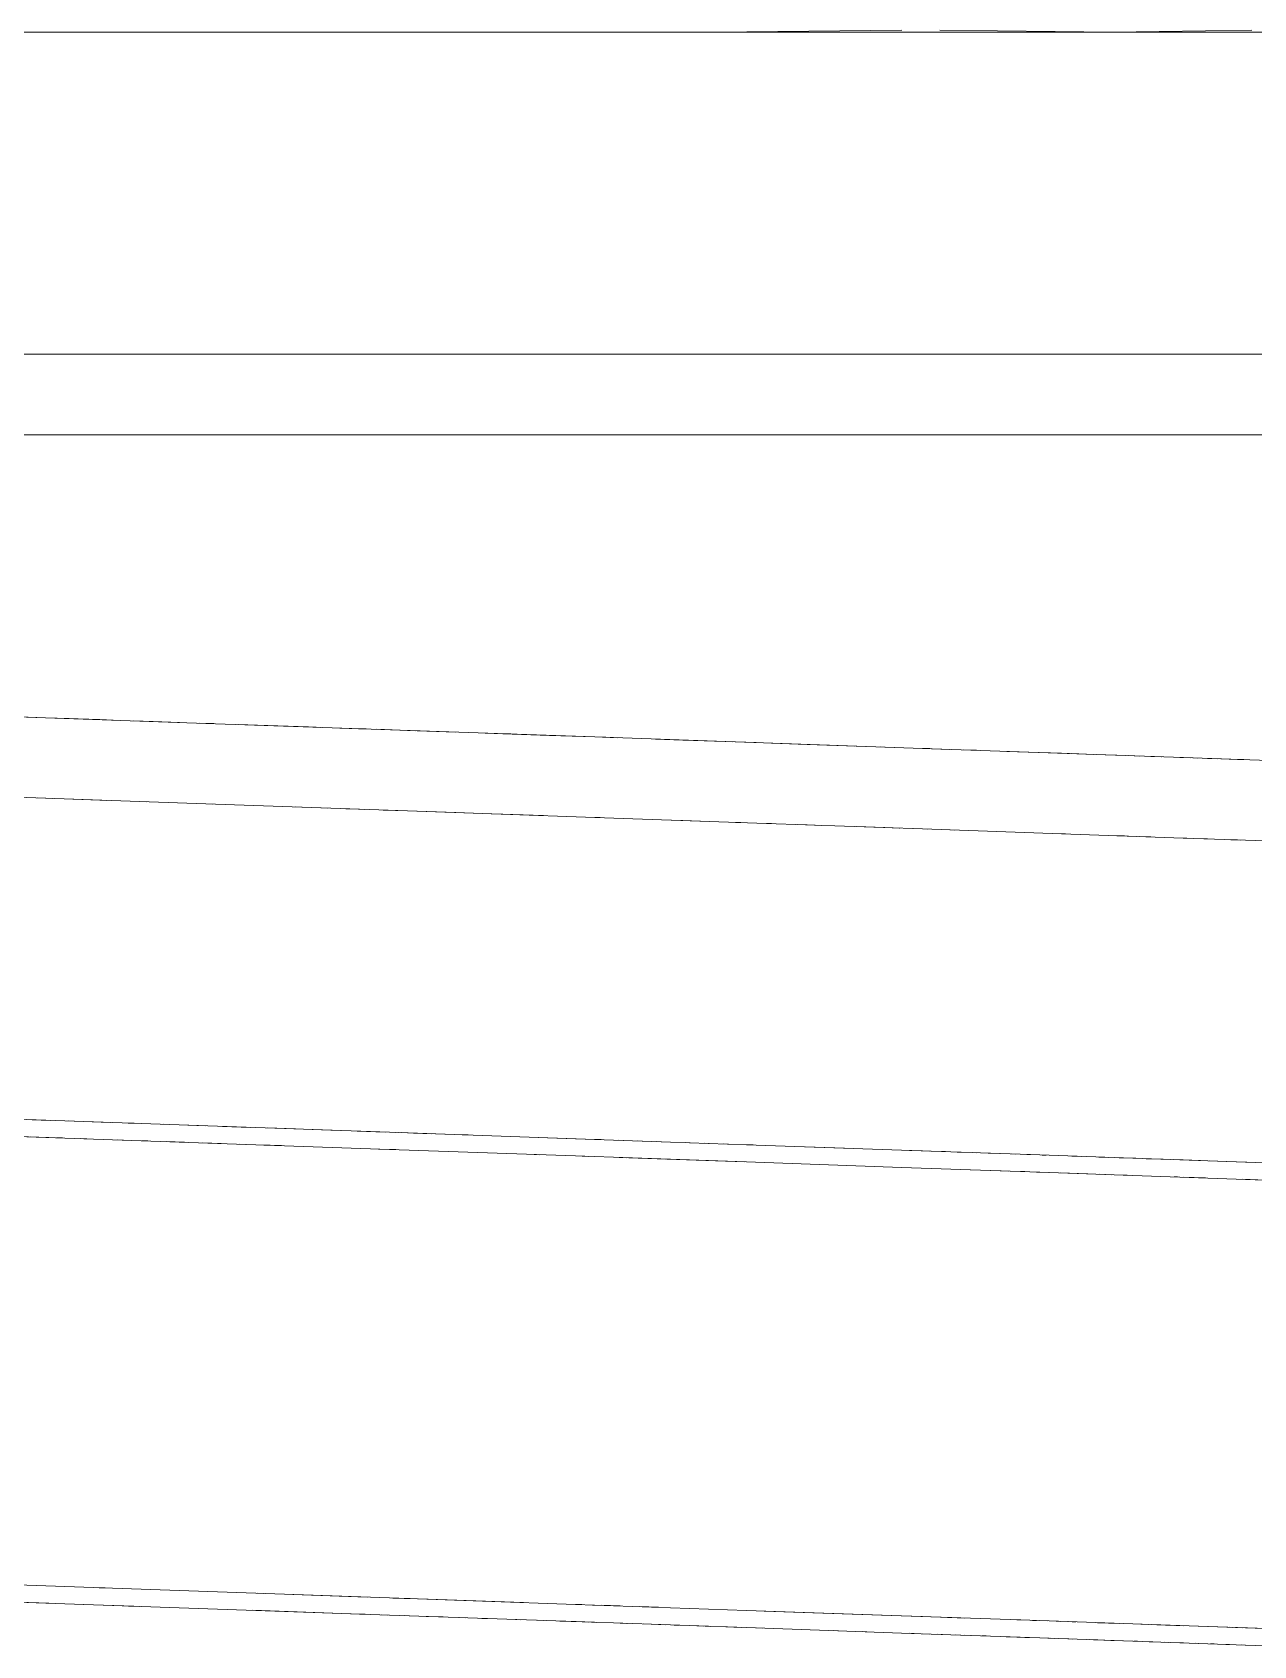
# Model space of a CAD drawing. Header units: metres. Extents: x 10 to 831, y 10 to 584.
# Drawn here: x 264.89 to 295.22, y 259.91 to 300 of the extents above; entities that cross this region are included whole.
import ezdxf

# ---------------------------------------------------------------- set-up
doc = ezdxf.new("R2010")
doc.units = ezdxf.units.M
doc.layers.add('DIM', color=1, linetype='Continuous', lineweight=13)
doc.layers.add('VIS', color=8, linetype='Continuous', lineweight=13)

msp = doc.modelspace()

# ---------------------------------------------------------------- linework, layer by layer
at = {"layer": 'DIM'}
msp.add_line((78, 292), (302, 292), dxfattribs=at)
at = {"layer": 'VIS'}
for p, q in [((254.5288, 300), (264.9532, 300)), ((264.9532, 300), (274.0956, 300)), ((269.196, 300), (265.0656, 300)), ((265.2184, 300), (269.196, 300)), ((269.196, 300), (269.0472, 300)), ((271.8792, 300), (269.196, 300)), ((269.196, 300), (272.0132, 300)), ((274.0956, 300), (281.7988, 300)), ((274.1984, 300), (276.0968, 300)), ((278.8556, 300), (277.1116, 300)), ((277.2456, 300), (278.8556, 300)), ((278.8556, 300), (278.7264, 300)), ((281.1164, 300), (278.8556, 300)), ((278.8556, 300), (281.2296, 300)), ((281.864, 300), (279.5496, 300)), ((281.7988, 300), (287.9312, 300)), ((281.864, 300), (286.4848, 300.052)), ((286.9948, 300), (281.908, 300)), ((282.0208, 300), (286.9948, 300)), ((286.9948, 300), (286.8872, 300)), ((293.4744, 300), (286.9948, 300)), ((286.9948, 300), (293.4744, 300)), ((287.4272, 300.052), (291.724, 300)), ((287.9312, 300), (292.388, 300)), ((291.724, 300), (295.1788, 300.052)), ((292.388, 300), (295.0932, 300)), ((293.4744, 300), (293.3904, 300)), ((298.1836, 300), (293.4744, 300)), ((293.4744, 300), (298.1836, 300)), ((295.0932, 300), (296, 300)), ((264.9532, 290), (254.5288, 290)), ((274.0956, 290), (264.9532, 290)), ((281.7988, 290), (274.0956, 290)), ((287.9312, 290), (281.7988, 290)), ((292.388, 290), (287.9312, 290)), ((295.0932, 290), (292.388, 290)), ((296, 290), (295.0932, 290)), ((258.1812, 283.2136), (269.196, 282.828)), ((265.216, 282.9676), (264.3612, 282.9972)), ((266.564, 282.9204), (265.216, 282.9676)), ((265.216, 282.9676), (265.8056, 282.9468)), ((266.8952, 282.9088), (266.564, 282.9204)), ((267.888, 282.874), (267.3916, 282.8912)), ((268.542, 282.8512), (267.888, 282.874)), ((269.196, 282.828), (269.0324, 282.834)), ((269.196, 282.828), (278.8556, 282.49)), ((269.196, 282.828), (269.3908, 282.8212)), ((270.48, 282.7832), (269.9984, 282.8)), ((271.744, 282.7388), (270.48, 282.7832)), ((272.0552, 282.728), (271.744, 282.7388)), ((271.744, 282.7388), (271.938, 282.732)), ((272.988, 282.6956), (272.5216, 282.7116)), ((272.988, 282.6956), (273.1812, 282.6888)), ((274.208, 282.6528), (273.4456, 282.6796)), ((275.404, 282.6108), (274.208, 282.6528)), ((274.208, 282.6528), (274.4008, 282.646)), ((274.5348, 282.6412), (274.7284, 282.6344)), ((276.576, 282.57), (276.1364, 282.5852)), ((277.728, 282.5296), (276.576, 282.57)), ((276.576, 282.57), (276.7676, 282.5632)), ((278.856, 282.49), (277.728, 282.5296)), ((278.8556, 282.49), (286.9948, 282.2052)), ((279.132, 282.4804), (278.856, 282.49)), ((278.856, 282.49), (279.426, 282.47)), ((281.04, 282.4136), (280.3648, 282.4372)), ((282.096, 282.3768), (281.04, 282.4136)), ((282.8672, 282.3496), (282.096, 282.3768)), ((282.096, 282.3768), (282.2836, 282.37)), ((284.132, 282.3052), (283.25, 282.3364)), ((285.112, 282.2712), (284.132, 282.3052)), ((284.132, 282.3052), (284.6888, 282.286)), ((285.588, 282.2544), (285.112, 282.2712)), ((285.112, 282.2712), (285.2968, 282.2648)), ((286.064, 282.2376), (285.9448, 282.242)), ((286.996, 282.2052), (286.064, 282.2376)), ((286.9948, 282.2052), (293.4744, 281.9784)), ((286.9948, 282.2052), (287.168, 282.1992)), ((287.674, 282.1816), (286.996, 282.2052)), ((286.996, 282.2052), (287.1784, 282.1988)), ((288.338, 282.158), (288.0096, 282.1696)), ((289.624, 282.1132), (289.094, 282.1316)), ((290.448, 282.0844), (289.624, 282.1132)), ((289.624, 282.1132), (290.1616, 282.0944)), ((291.248, 282.0564), (290.448, 282.0844)), ((290.6992, 282.0756), (290.8784, 282.0692)), ((291.824, 282.036), (291.536, 282.0464)), ((292.388, 282.0164), (292.1088, 282.026)), ((292.76, 282.0032), (292.6672, 282.0068)), ((292.9388, 281.9972), (292.76, 282.0032)), ((292.76, 282.0032), (292.934, 281.9972)), ((293.476, 281.9784), (293.3864, 281.9816)), ((293.4744, 281.9784), (298.1836, 281.8136)), ((293.476, 281.9784), (293.6492, 281.9724)), ((293.818, 281.9664), (293.7324, 281.9692)), ((294.16, 281.9544), (294.0744, 281.9572)), ((294.16, 281.9544), (294.3316, 281.9484)), ((294.82, 281.9312), (294.4076, 281.9456)), ((294.978, 281.9256), (294.82, 281.9312)), ((263.8468, 281.0152), (269.196, 280.828)), ((265.2184, 280.9672), (265.0216, 280.9744)), ((265.216, 280.9676), (265.3844, 280.9616)), ((265.89, 280.944), (266.564, 280.9204)), ((266.564, 280.9204), (266.7296, 280.9144)), ((267.5568, 280.8856), (267.7224, 280.8796)), ((269.196, 280.828), (274.206, 280.6528)), ((269.196, 280.828), (269.3564, 280.8224)), ((271.428, 280.75), (271.586, 280.7444)), ((272.0552, 280.728), (272.2104, 280.7228)), ((272.6772, 280.7064), (272.988, 280.6956)), ((272.988, 280.6956), (273.1404, 280.69)), ((273.598, 280.674), (274.208, 280.6528)), ((274.206, 280.6528), (278.8556, 280.49)), ((274.208, 280.6528), (275.404, 280.6108)), ((275.404, 280.6108), (275.8436, 280.5956)), ((276.2828, 280.58), (276.576, 280.57)), ((276.576, 280.57), (277.584, 280.5344)), ((278.8556, 280.49), (283.1244, 280.3408)), ((278.856, 280.49), (278.994, 280.4852)), ((280.77, 280.4232), (281.04, 280.4136)), ((281.04, 280.4136), (281.7, 280.3904)), ((282.3528, 280.3676), (282.4816, 280.3632)), ((283.124, 280.3408), (283.25, 280.3364)), ((283.1244, 280.3408), (286.9948, 280.2052)), ((283.88, 280.3144), (284.132, 280.3052)), ((284.132, 280.3052), (284.4996, 280.2924)), ((285.35, 280.2628), (286.064, 280.2376)), ((286.064, 280.2376), (286.4136, 280.2256)), ((286.4316, 280.2248), (286.064, 280.2376)), ((286.7632, 280.2132), (286.996, 280.2052)), ((286.9948, 280.2052), (290.4496, 280.0844)), ((286.996, 280.2052), (287.1088, 280.2012)), ((287.674, 280.1816), (287.7872, 280.1776)), ((290.448, 280.0844), (290.548, 280.0808)), ((290.4496, 280.0844), (293.4744, 279.9784)), ((291.824, 280.036), (292.016, 280.0296)), ((292.016, 280.0296), (292.1088, 280.026)), ((292.388, 280.0164), (292.6672, 280.0068)), ((293.4744, 279.9784), (296.056, 279.888)), ((293.476, 279.9784), (293.5616, 279.9752)), ((293.9888, 279.9604), (294.0744, 279.9572)), ((294.6548, 279.9372), (294.82, 279.9312)), ((294.82, 279.9312), (294.8988, 279.9284)), ((268.7716, 272.8428), (263.4512, 273.0292)), ((265.3328, 272.9632), (264.8868, 272.9788)), ((265.9268, 272.9424), (265.7784, 272.9476)), ((266.8184, 272.9112), (266.3728, 272.9268)), ((267.4128, 272.8904), (267.2644, 272.8956)), ((268.3044, 272.8592), (268.156, 272.8644)), ((269.196, 272.828), (268.75, 272.8436)), ((273.7548, 272.6684), (268.7716, 272.8428)), ((268.7716, 272.8428), (269.196, 272.828)), ((270.3092, 272.7892), (269.6136, 272.8136)), ((271.4228, 272.7504), (270.7268, 272.7744)), ((272.536, 272.7112), (271.84, 272.7356)), ((273.6492, 272.6724), (272.9536, 272.6968)), ((278.3796, 272.5068), (273.7548, 272.6684)), ((273.7548, 272.6684), (273.9052, 272.6632)), ((274.206, 272.6528), (274.0668, 272.6576)), ((278.8556, 272.49), (274.206, 272.6528)), ((274.3564, 272.6476), (274.8076, 272.6316)), ((265.2972, 272.5364), (263.4512, 272.6012)), ((263.4512, 272.6012), (268.7716, 272.4148)), ((265.0132, 272.5464), (264.8528, 272.552)), ((265.6372, 272.5248), (265.486, 272.53)), ((266.2436, 272.5036), (266.092, 272.5088)), ((267.1532, 272.4716), (267.0016, 272.4768)), ((267.7596, 272.4504), (267.608, 272.4556)), ((268.6692, 272.4184), (268.2144, 272.4344)), ((268.7716, 272.4148), (273.7548, 272.2404)), ((269.5784, 272.3868), (269.124, 272.4028)), ((270.1848, 272.3656), (270.0332, 272.3708)), ((270.7912, 272.3444), (270.6396, 272.3496)), ((271.0752, 272.3344), (270.7912, 272.3444)), ((270.7912, 272.3444), (270.8932, 272.3408)), ((273.9148, 272.2348), (273.4888, 272.25)), ((273.7548, 272.2404), (278.3796, 272.0788)), ((275.5592, 272.6056), (275.7096, 272.6)), ((282.6256, 272.358), (278.3796, 272.5068)), ((279.0928, 272.4816), (278.8556, 272.49)), ((278.8556, 272.49), (279.0144, 272.4844)), ((279.5672, 272.4652), (279.4484, 272.4692)), ((280.0416, 272.4484), (279.9228, 272.4528)), ((280.5156, 272.432), (280.3972, 272.436)), ((281.2272, 272.4072), (281.1088, 272.4112)), ((281.7016, 272.3904), (281.5828, 272.3944)), ((282.176, 272.374), (282.0572, 272.378)), ((286.4752, 272.2232), (282.6256, 272.358)), ((282.6256, 272.358), (282.792, 272.3524)), ((285.0596, 272.2728), (284.092, 272.3068)), ((277.4832, 272.11), (277.3516, 272.1148)), ((278.6968, 272.0676), (278.3796, 272.0788)), ((278.3796, 272.0788), (282.6256, 271.93)), ((280.6452, 271.9996), (279.4596, 272.0408)), ((279.6488, 272.0344), (279.4904, 272.04)), ((280.6008, 272.0008), (280.4424, 272.0064)), ((282.5808, 271.9316), (280.6452, 271.9996)), ((282.6256, 271.93), (286.4752, 271.7952)), ((289.9116, 272.1032), (286.4752, 272.2232)), ((286.4752, 272.2232), (286.9948, 272.2052)), ((286.9948, 272.2052), (286.6724, 272.2164)), ((287.1868, 272.1984), (286.9948, 272.2052)), ((286.9948, 272.2052), (287.168, 272.1992)), ((287.5708, 272.1852), (287.4748, 272.1884)), ((287.9544, 272.1716), (287.8584, 272.1748)), ((288.3384, 272.158), (288.2424, 272.1616)), ((288.9144, 272.138), (288.6264, 272.148)), ((289.298, 272.1244), (289.202, 272.128)), ((289.682, 272.1112), (289.586, 272.1144)), ((292.92, 271.9976), (289.9116, 272.1032)), ((290.066, 272.0976), (289.97, 272.1012)), ((290.954, 272.0668), (290.702, 272.0756)), ((291.626, 272.0432), (291.374, 272.052)), ((292.2984, 272.0196), (291.878, 272.0344)), ((292.9704, 271.996), (292.5504, 272.0108)), ((295.488, 271.908), (292.92, 271.9976)), ((293.4744, 271.9784), (293.2224, 271.9872)), ((293.9048, 271.9632), (293.4744, 271.9784)), ((294.3352, 271.9484), (294.12, 271.9556)), ((295.052, 271.9232), (294.5504, 271.9408)), ((286.4752, 271.7952), (289.9116, 271.6752)), ((288.9484, 271.7088), (288.1808, 271.7356)), ((289.1444, 271.702), (288.9484, 271.7088)), ((289.536, 271.6884), (289.438, 271.6916)), ((290.1236, 271.6676), (289.8296, 271.678)), ((289.9116, 271.6752), (292.92, 271.5696)), ((291.1024, 271.6336), (290.4172, 271.6572)), ((291.69, 271.6128), (291.396, 271.6232)), ((292.0816, 271.5992), (291.9836, 271.6024)), ((292.92, 271.5696), (295.488, 271.48)), ((293.3304, 271.5556), (293.2444, 271.5584)), ((294.0288, 271.5308), (293.4744, 271.5504)), ((295.5072, 271.4792), (294.9528, 271.4988)), ((268.7716, 261.2708), (263.4512, 261.4572)), ((265.2972, 260.9644), (263.4512, 261.0292)), ((263.4512, 261.0292), (268.7716, 260.8428)), ((266.5468, 261.3488), (266.6984, 261.3436)), ((273.7548, 261.0964), (268.7716, 261.2708)), ((270.488, 261.2108), (270.6396, 261.2056)), ((271.3592, 261.1804), (273.2048, 261.116)), ((278.3796, 260.9348), (273.7548, 261.0964)), ((273.8436, 261.0936), (273.9816, 261.0888)), ((274.126, 261.0836), (274.2684, 261.0788)), ((274.4824, 261.0712), (275.9024, 261.0216)), ((275.9024, 261.0216), (277.088, 260.98)), ((266.1568, 260.9344), (267.4072, 260.8908)), ((267.4072, 260.8908), (267.2752, 260.8952)), ((267.4072, 260.8908), (267.5548, 260.8856)), ((268.7716, 260.8428), (273.7548, 260.6684)), ((270.3584, 260.7876), (273.0144, 260.6944)), ((273.0144, 260.6944), (273.1524, 260.6896)), ((273.5672, 260.6752), (273.7052, 260.6704)), ((273.7548, 260.6684), (278.3796, 260.5068)), ((274.12, 260.6556), (274.258, 260.6508)), ((274.6728, 260.6364), (275.0872, 260.622)), ((275.502, 260.6076), (275.64, 260.6024)), ((282.6256, 260.786), (278.3796, 260.9348)), ((278.3796, 260.9348), (278.5384, 260.9292)), ((278.8008, 260.92), (279.4596, 260.8968)), ((279.0144, 260.9124), (279.4904, 260.896)), ((279.9664, 260.8792), (280.4424, 260.8624)), ((286.4752, 260.6512), (282.6256, 260.786)), ((283.0648, 260.7708), (285.0004, 260.7028)), ((285.0004, 260.7028), (288.1808, 260.5916)), ((289.9116, 260.5312), (286.4752, 260.6512)), ((286.4752, 260.6512), (286.9948, 260.6332)), ((287.6144, 260.6116), (287.7212, 260.6076)), ((287.8608, 260.6028), (288.034, 260.5968)), ((276.0548, 260.588), (276.1928, 260.5832)), ((276.884, 260.5592), (277.022, 260.5544)), ((277.4368, 260.5396), (277.5748, 260.5348)), ((277.9896, 260.5204), (278.266, 260.5108)), ((278.266, 260.5108), (278.3944, 260.506)), ((278.6968, 260.4956), (278.3796, 260.5068)), ((278.3796, 260.5068), (282.6256, 260.358)), ((278.7792, 260.4928), (278.9072, 260.4884)), ((279.6488, 260.4624), (279.4904, 260.468)), ((279.5484, 260.4656), (279.6768, 260.4612)), ((280.0616, 260.448), (280.4464, 260.4344)), ((280.6008, 260.4288), (280.4424, 260.4344)), ((280.8312, 260.4208), (280.9592, 260.4164)), ((281.5528, 260.3956), (281.3944, 260.4012)), ((281.6008, 260.394), (281.7288, 260.3896)), ((282.1136, 260.376), (282.4984, 260.3624)), ((282.5048, 260.3624), (282.3464, 260.368)), ((282.6256, 260.358), (286.4752, 260.2232)), ((282.8832, 260.3492), (283.0116, 260.3448)), ((284.7884, 260.2824), (284.906, 260.2784)), ((285.4948, 260.2576), (285.6128, 260.2536)), ((286.4752, 260.2232), (289.9116, 260.1032)), ((286.6724, 260.2164), (286.79, 260.2124)), ((287.168, 260.1992), (286.9948, 260.2052)), ((289.3404, 260.5512), (289.438, 260.5476)), ((289.732, 260.5372), (289.8296, 260.534)), ((292.92, 260.4256), (289.9116, 260.5312)), ((289.9116, 260.5312), (290.0908, 260.5248)), ((290.3192, 260.5168), (290.4172, 260.5132)), ((290.6292, 260.506), (290.8084, 260.4996)), ((290.7108, 260.5032), (290.8088, 260.4996)), ((291.3468, 260.4808), (291.8848, 260.462)), ((292.4228, 260.4432), (292.6024, 260.4368)), ((292.816, 260.4296), (293.2444, 260.4144)), ((295.488, 260.336), (292.92, 260.4256)), ((292.92, 260.4256), (293.4744, 260.4064)), ((293.8444, 260.3936), (295.5588, 260.3336)), ((294.622, 260.3664), (294.7076, 260.3632)), ((294.768, 260.3612), (294.9528, 260.3548)), ((287.3788, 260.1916), (287.4968, 260.1876)), ((287.828, 260.176), (287.9348, 260.1724)), ((288.2072, 260.1628), (288.034, 260.1688)), ((288.4684, 260.1536), (288.5752, 260.15)), ((289.5928, 260.1144), (289.0732, 260.1324)), ((289.536, 260.1164), (289.6428, 260.1124)), ((289.9116, 260.1032), (292.92, 259.9976)), ((290.632, 260.078), (290.1124, 260.096)), ((290.1768, 260.094), (290.2836, 260.09)), ((290.6036, 260.0788), (290.7104, 260.0752)), ((291.6712, 260.0416), (291.1516, 260.0596)), ((291.2444, 260.0564), (291.3512, 260.0528)), ((291.6712, 260.0416), (291.9572, 260.0316)), ((292.2432, 260.0216), (292.3384, 260.018)), ((292.6244, 260.008), (292.7196, 260.0048)), ((292.92, 259.9976), (295.488, 259.908)), ((293.0056, 259.9948), (293.1008, 259.9916)), ((293.3868, 259.9816), (293.482, 259.978)), ((293.768, 259.968), (293.8632, 259.9648)), ((294.1492, 259.9548), (294.2444, 259.9516)), ((294.5304, 259.9416), (294.6256, 259.938)), ((294.9116, 259.928), (295.0068, 259.9248))]:
    msp.add_line(p, q, dxfattribs=at)

doc.saveas('drawing.dxf')
